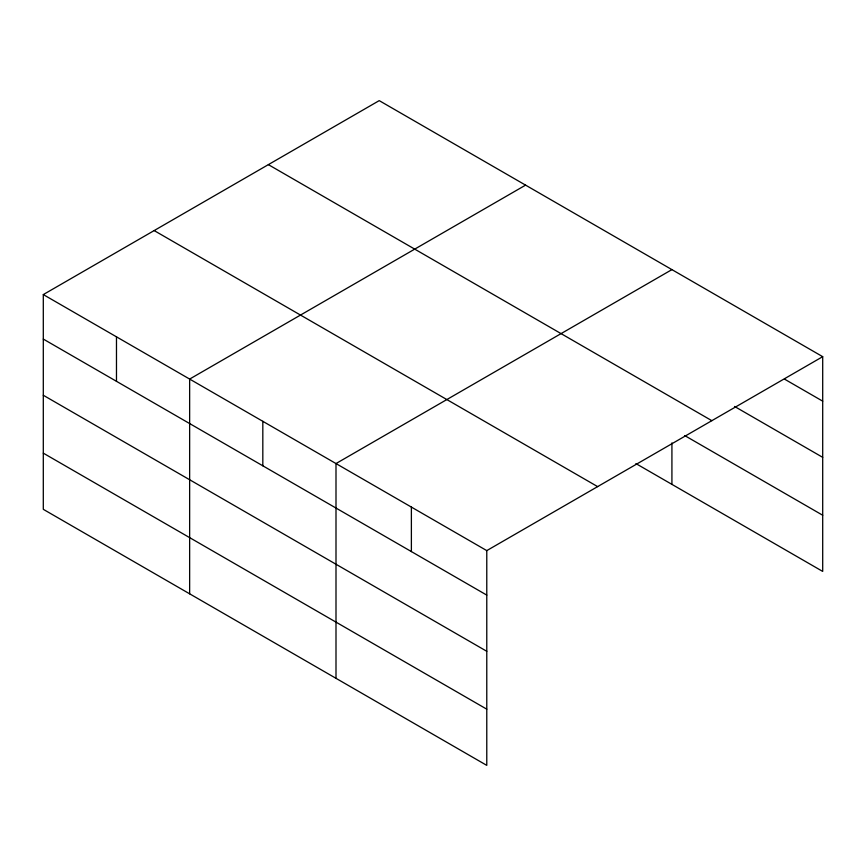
<?xml version="1.0" encoding="UTF-8"?>
<svg xmlns="http://www.w3.org/2000/svg" width="866" height="866" viewBox="0 0 866 866"><rect width="100%" height="100%" fill="white"/><g stroke="black" fill="none" stroke-linecap="round" stroke-linejoin="round"><path stroke-width="1.3" d="M486.779 651.297L486.779 550.614L43.3 294.581L43.3 509.327L486.779 765.371L486.779 651.297L43.3 395.253M635.915 463.581L822.7 571.419L822.7 356.673L379.221 100.629L43.3 294.581M525.575 185.129L189.643 379.07L189.643 593.827M671.919 269.618L335.997 463.559L335.997 678.316M486.779 550.614L822.7 356.673M784.423 379.07L822.7 401.164M734.552 406.457L822.7 457.345M268.373 164.637L711.841 420.67M684.681 435.555L822.7 515.238M154.159 230.572L597.627 486.616M43.3 339.071L486.779 595.104M43.3 453.145L486.779 709.178M671.919 442.905L671.919 484.375M411.382 507.086L411.382 551.588M262.82 421.32L262.82 465.811M116.477 336.82L116.477 381.321"/></g></svg>
